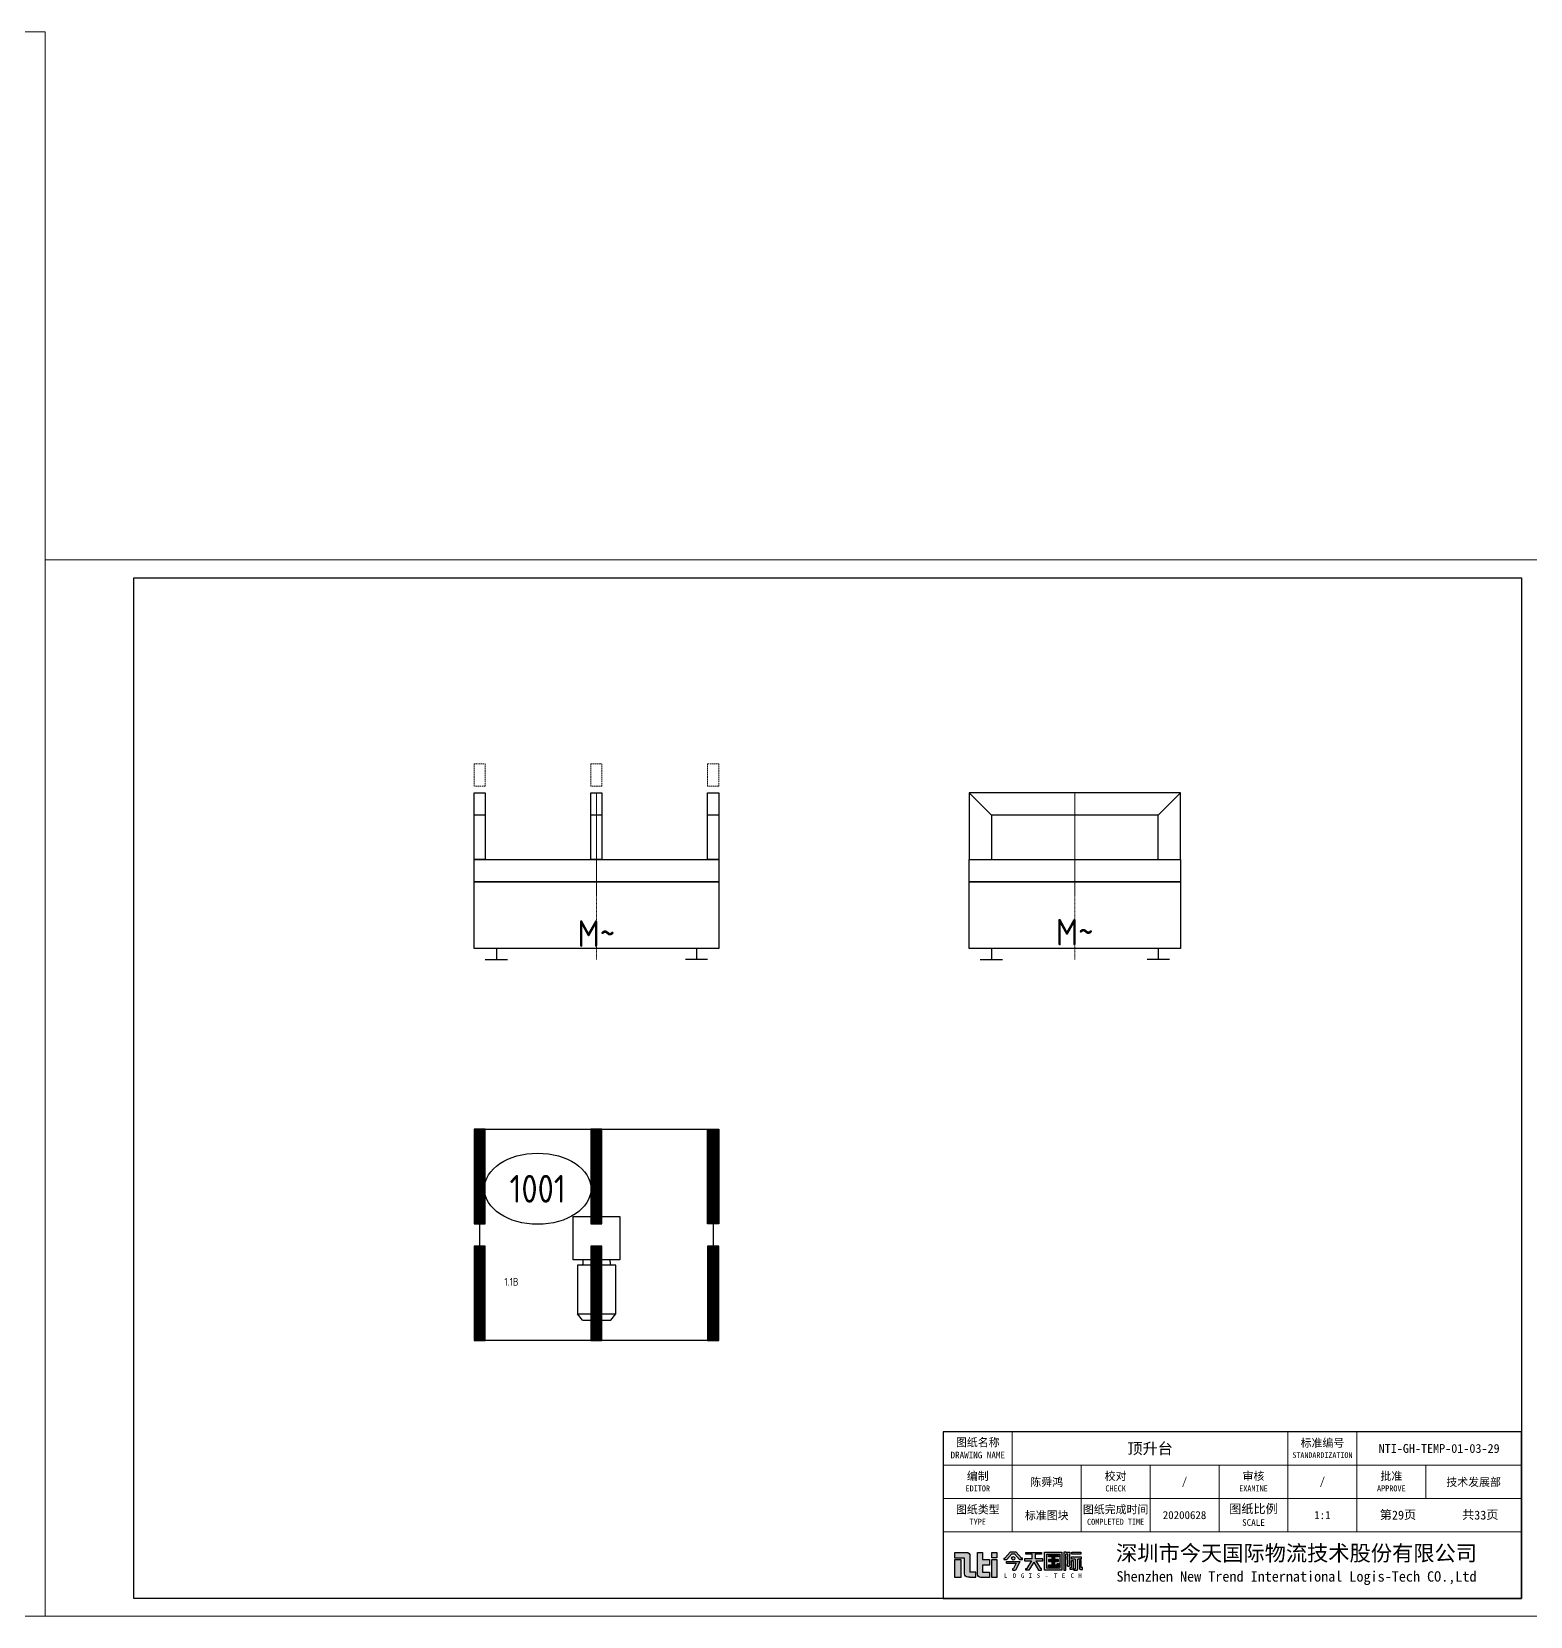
# Model space of a CAD drawing. Header units: millimetres. Extents: x 13310 to 204601, y -25828 to 2684.
# Drawn here: x 177661 to 184401, y -16324 to -9196 of the extents above; entities that cross this region are included whole.
import ezdxf
from ezdxf.enums import TextEntityAlignment as Align

# ---------------------------------------------------------------- set-up
doc = ezdxf.new("R2010")
doc.units = ezdxf.units.MM
doc.linetypes.add('CENTER', pattern=[2, 1.25, -0.25, 0.25, -0.25])
doc.linetypes.add('DASHED2', pattern=[9.525, 6.35, -3.175])
for name, color, linetype, lineweight in [('NTI-中心线层', 1, 'CENTER', 5), ('NTI-标注层', 3, 'Continuous', 9), ('NTI-细实线', 7, 'Continuous', 9), ('NTI-虚线层', 5, 'DASHED2', 9)]:
    doc.layers.add(name, color=color, linetype=linetype, lineweight=lineweight)
for name, color, linetype in [('NTI-功率', 6, 'Continuous'), ('NTI-粗实线', 7, 'Continuous'), ('NTI-编号层', 6, 'Continuous')]:
    doc.layers.add(name, color=color, linetype=linetype)
doc.layers.add('NTI-输送设备', color=7, linetype='Continuous', plot=False)
doc.styles.add('NTI标准图块应用文字样式', font='gbenor.shx', dxfattribs={"height": 3.5})
doc.styles.get("Standard").update_dxf_attribs({"font": 'gbenor.shx'})
doc.styles.add('标题栏', font='')
doc.styles.get('标题栏').set_extended_font_data('SimSun')

# ---------------------------------------------------------------- blocks, each defined once
blk = doc.blocks.new('顶升台')
at = {"layer": 'NTI-编号层', "ltscale": 10}
blk.add_ellipse((-264.3, 207.6), major_axis=(240, 0), ratio=0.666667, dxfattribs=at)
at = {"layer": 'NTI-输送设备', "color": 2}
for p, q in [((-61.1, -112.5), (-61.2, -131)), ((61.1, -112.5), (61.2, -131)), ((-62, -383), (-85.3, -354.9)), ((64.7, -383), (88, -354.9)), ((-62, -383), (64.7, -383))]:
    blk.add_line(p, q, dxfattribs=at)
at = {"layer": 'NTI-输送设备', "const_width": 50}
for points in [[(-525, 475), (-525, 50)], [(0, 475), (0, 50)], [(525, 475), (525, 50)], [(-525, -50), (-525, -475)], [(0, -50), (0, -475)], [(525, -50), (525, -475)]]:
    blk.add_lwpolyline(points, dxfattribs=at)
at = {"layer": 'NTI-输送设备'}
for points in [[(-500, 50), (-500, 475), (-550, 475), (-550, 50)], [(-525, 475), (525, 475), (525, -475), (-525, -475)], [(25, 50), (25, 475), (-25, 475), (-25, 50)], [(550, 475), (550, 50), (500, 50), (500, 475)], [(-500, -475), (-500, -50), (-550, -50), (-550, -475)], [(25, -475), (25, -50), (-25, -50), (-25, -475)], [(550, -475), (550, -50), (500, -50), (500, -475)]]:
    blk.add_lwpolyline(points, close=True, dxfattribs=at)
at = {"layer": 'NTI-输送设备', "color": 2}
for points in [[(-105, -112.5), (-105, 82.5), (105, 82.5), (105, -112.5)], [(-85.3, -136), (-85.3, -354.9), (88, -354.9), (88, -136)]]:
    blk.add_lwpolyline(points, close=True, dxfattribs=at)
for centre, start, end in [((-66.2, -131), 270, 359.46851), ((66.2, -131), 180.53149, 270)]:
    blk.add_arc(centre, 5, start, end, dxfattribs=at)
at = {"layer": 'NTI-功率', "style": 'NTI标准图块应用文字样式'}
blk.add_attdef('005电机功率(KW)', (-414, -228.3), '', height=35, dxfattribs=at)
at = {"layer": 'NTI-标注层', "style": 'NTI标准图块应用文字样式'}
for tag, flags, p in [('003输送高度(mm)', 1, (-414.2, -2)), ('005额定载荷(kg)', 1, (-414.2, -57.4)), ('011备注', 1, (-414.2, -112.8)), ('012设计单位', 3, (-414.2, -168.2))]:
    blk.add_attdef(tag, text='', height=35, dxfattribs=dict(at, flags=flags)).set_placement(p, align=Align.MIDDLE_LEFT)
at = {"layer": 'NTI-标注层', "style": 'NTI标准图块应用文字样式', "flags": 3}
for tag, p in [('004输送速度(m/min)', (-415.5, -276.5)), ('007控制方式', (-415.5, -331.9))]:
    blk.add_attdef(tag, p, '', height=35, dxfattribs=at)
at = {"layer": 'NTI-编号层', "style": 'NTI标准图块应用文字样式'}
blk.add_attdef('000设备编号', text='', height=125, dxfattribs=at).set_placement((-264.3, 207.6), align=Align.MIDDLE)
blk = doc.blocks.new('*U236')
at = {"layer": 'NTI-中心线层'}
blk.add_line((0, 750), (0, 0), dxfattribs=at)
at = {"layer": 'NTI-虚线层'}
for points in [[(-500, 880), (-500, 780), (-550, 780), (-550, 880)], [(25, 880), (25, 780), (-25, 780), (-25, 880)], [(550, 880), (550, 780), (500, 780), (500, 880)]]:
    blk.add_lwpolyline(points, close=True, dxfattribs=at)
at = {"layer": 'NTI-输送设备'}
for p, q in [((-500, 0), (-400, 0)), ((-450, 50), (-450, 0)), ((500, 0), (400, 0)), ((450, 50), (450, 0))]:
    blk.add_line(p, q, dxfattribs=at)
for points in [[(-550, 750), (-500, 750), (-500, 450), (-550, 450)], [(-500, 750), (-500, 650), (-550, 650), (-550, 750)], [(-25, 750), (25, 750), (25, 450), (-25, 450)], [(25, 750), (25, 650), (-25, 650), (-25, 750)], [(500, 750), (550, 750), (550, 450), (500, 450)], [(550, 750), (550, 650), (500, 650), (500, 750)], [(-550, 350), (-550, 450), (550, 450), (550, 350)], [(-550, 50), (-550, 350), (550, 350), (550, 50)]]:
    blk.add_lwpolyline(points, close=True, dxfattribs=at)
at = {"layer": 'NTI-输送设备', "color": 7, "ltscale": 4, "insert": (0, 116.9), "char_height": 120, "width": 46.598, "attachment_point": 5}
blk.add_mtext('M~', dxfattribs=at)
blk = doc.blocks.new('*U237')
at = {"layer": 'NTI-中心线层'}
blk.add_line((0, 750), (0, 0), dxfattribs=at)
at = {"layer": 'NTI-输送设备'}
for p, q in [((-375, 650), (-475, 750)), ((375, 650), (475, 750)), ((375, 650), (-375, 650)), ((-375, 650), (-375, 450)), ((375, 450), (375, 650)), ((-425, 0), (-325, 0)), ((-375, 50), (-375, 0)), ((425.7, 0), (325.7, 0)), ((375.7, 50), (375.7, 0))]:
    blk.add_line(p, q, dxfattribs=at)
for points in [[(-475, 450), (475, 450), (475, 750), (-475, 750)], [(-475, 350), (-475, 450), (475.7, 450), (475.7, 350)], [(-475, 50), (-475, 350), (475.7, 350), (475.7, 50)]]:
    blk.add_lwpolyline(points, close=True, dxfattribs=at)
at = {"layer": 'NTI-输送设备', "color": 7, "ltscale": 4, "insert": (0, 123.4), "char_height": 120, "width": 46.598, "attachment_point": 5}
blk.add_mtext('M~', dxfattribs=at)
blk = doc.blocks.new('图块标准图框标题栏')
h = blk.add_hatch(color=1)
h.dxf.hatch_style = 1
h.paths.add_polyline_path([(-126.08, 8.76), (-127.42, 8.76), (-127.42, 4.73), (-126.08, 4.73)])
h.paths.add_polyline_path([(-124, 9.62, 0.414214), (-124.75, 10.37), (-125.22, 10.37), (-127.41, 10.37), (-127.41, 9.11), (-125.22, 9.11), (-125.22, 5.54, 0.414214), (-124.47, 4.79), (-124, 4.79), (-122.69, 4.79), (-122.69, 5.9), (-124, 5.9)])
h.paths.add_polyline_path([(-121.17, 8.75), (-121.17, 10.37), (-122.3, 10.37), (-122.3, 5.5, 0.414214), (-121.55, 4.75), (-121.17, 4.75), (-119.6, 4.75), (-119.6, 5.89), (-121.17, 5.89), (-121.17, 7.51), (-119.6, 7.51), (-119.6, 8.75)])
h.paths.add_polyline_path([(-117.97, 8.75), (-119.09, 8.75), (-119.09, 4.75), (-117.97, 4.75)])
h.paths.add_polyline_path([(-117.97, 10.37), (-119.09, 10.37), (-119.09, 9.13), (-117.97, 9.13)])
h = blk.add_hatch(color=256)
h.dxf.hatch_style = 1
h.paths.add_polyline_path([(-113.64, 10.45), (-114.96, 10.45), (-116.14, 9.05), (-116.4, 9.05), (-116.4, 8.75), (-115.7, 8.75), (-114.6, 10.05), (-114, 10.05), (-112.9, 8.75), (-112.2, 8.75), (-112.2, 9.05), (-112.45, 9.05)])
h.paths.add_polyline_path([(-113.88, 9.05, 1), (-114.66, 9.05, 1)])
h.paths.add_polyline_path([(-112.8, 8.25), (-112.8, 8.35), (-115.8, 8.35), (-115.8, 7.95), (-113.6, 7.95), (-114.2, 6.75), (-114.4, 6.75), (-114.4, 6.35), (-113.75, 6.35)])
h.paths.add_polyline_path([(-107.63, 8.95), (-109.33, 8.95), (-109.33, 9.95), (-107.93, 9.95), (-107.93, 10.35), (-111.43, 10.35), (-111.43, 9.95), (-110.03, 9.95), (-110.03, 8.95), (-111.73, 8.95), (-111.73, 8.45), (-110.19, 8.45), (-111.19, 6.75), (-111.43, 6.75), (-111.43, 6.35), (-110.73, 6.35), (-109.68, 8.14), (-108.63, 6.35), (-107.93, 6.35), (-107.93, 6.75), (-108.16, 6.75), (-109.16, 8.45), (-107.63, 8.45)])
h.paths.add_polyline_path([(-103.33, 10.45), (-107.23, 10.45), (-107.23, 6.35), (-103.33, 6.35)])
h.paths.add_polyline_path([(-106.73, 9.95), (-103.83, 9.95), (-103.83, 6.85), (-106.73, 6.85)], flags=16)
h.paths.add_polyline_path([(-106.33, 8.75), (-105.53, 8.75), (-105.53, 9.35), (-106.33, 9.35), (-106.33, 9.65), (-104.13, 9.65), (-104.13, 9.35), (-105.03, 9.35), (-105.03, 8.75), (-104.13, 8.75), (-104.13, 8.35), (-105.03, 8.35), (-105.03, 7.55), (-104.43, 7.55), (-104.43, 7.85), (-104.13, 7.85), (-104.13, 7.55), (-104.13, 7.15), (-106.33, 7.15), (-106.33, 7.55), (-105.53, 7.55), (-105.53, 8.35), (-106.33, 8.35)], flags=0)
h.paths.add_polyline_path([(-101.57, 8.95), (-101.67, 9.05), (-101.67, 9.15), (-101.57, 9.25), (-101.57, 9.95), (-101.57, 10.45), (-102.47, 10.45), (-102.87, 10.45), (-102.87, 6.35), (-102.47, 6.35), (-102.47, 9.95), (-101.97, 9.95), (-101.97, 9.45), (-102.07, 9.45), (-102.07, 8.75), (-101.97, 8.65), (-101.97, 7.85), (-102.07, 7.75), (-102.07, 7.25), (-101.97, 7.25), (-101.82, 7.25, 0.414214), (-101.57, 7.5)])
h.paths.add_polyline_path([(-98.97, 9.35), (-101.17, 9.35), (-101.17, 8.85), (-100.37, 8.85), (-100.37, 6.65), (-100.67, 6.65), (-100.67, 6.35), (-100.37, 6.35), (-100.07, 6.35), (-100.02, 6.35, 0.414214), (-99.77, 6.6), (-99.77, 8.85), (-98.97, 8.85)])
h.paths.add_polyline_path([(-99.07, 10.45), (-101.07, 10.45), (-101.07, 9.95), (-99.07, 9.95)])
h.paths.add_polyline_path([(-100.77, 8.55), (-101.17, 8.55), (-101.17, 6.95), (-101.47, 6.95), (-101.47, 6.55), (-101.17, 6.55), (-101.02, 6.55, 0.414214), (-100.77, 6.8)])
h.paths.add_polyline_path([(-98.97, 8.55), (-99.37, 8.55), (-99.37, 6.8, 0.414214), (-99.12, 6.55), (-98.97, 6.55), (-98.67, 6.55), (-98.67, 6.95), (-98.97, 6.95)])
h = blk.add_hatch(color=256)
h.dxf.hatch_style = 1
h.paths.add_polyline_path([(-105.03, 8.75), (-105.03, 9.35), (-104.13, 9.35), (-104.13, 9.65), (-106.33, 9.65), (-106.33, 9.35), (-105.53, 9.35), (-105.53, 8.75), (-106.33, 8.75), (-106.33, 8.35), (-105.53, 8.35), (-105.53, 7.55), (-106.33, 7.55), (-106.33, 7.15), (-104.13, 7.15), (-104.13, 7.55), (-104.13, 7.85), (-104.43, 7.85), (-104.43, 7.55), (-105.03, 7.55), (-105.03, 8.35), (-104.13, 8.35), (-104.13, 8.75)])
for p, q in [((-116.4, 9.05), (-116.4, 8.75)), ((-116.4, 9.05), (-116.14, 9.05)), ((-116.4, 8.75), (-115.7, 8.75)), ((-116.14, 9.05), (-114.96, 10.45)), ((-115.8, 7.95), (-113.6, 7.95)), ((-115.7, 8.75), (-114.6, 10.05)), ((-113.64, 10.45), (-114.96, 10.45)), ((-114.6, 10.05), (-114, 10.05)), ((-114.6, 10.05), (-114, 10.05)), ((-113.6, 7.95), (-114.2, 6.75)), ((-114, 10.05), (-112.9, 8.75)), ((-112.9, 8.75), (-114, 10.05)), ((-112.8, 8.25), (-113.75, 6.35)), ((-112.45, 9.05), (-113.64, 10.45)), ((-112.9, 8.75), (-112.2, 8.75)), ((-112.2, 8.75), (-112.9, 8.75)), ((-112.2, 9.05), (-112.45, 9.05)), ((-112.2, 8.75), (-112.2, 9.05)), ((-110.19, 8.45), (-111.19, 6.75)), ((-109.68, 8.14), (-110.73, 6.35)), ((-109.68, 8.14), (-108.63, 6.35)), ((-109.16, 8.45), (-108.16, 6.75)), ((-102.07, 7.25), (-101.97, 7.25)), ((-101.57, 9.25), (-101.67, 9.15)), ((-101.67, 9.15), (-101.67, 9.05)), ((-101.57, 8.95), (-101.67, 9.05)), ((-114.4, 6.35), (-114.4, 6.75)), ((-114.4, 6.75), (-114.2, 6.75)), ((-111.43, 6.75), (-111.19, 6.75)), ((-111.43, 6.35), (-111.43, 6.75)), ((-110.73, 6.35), (-111.43, 6.35)), ((-108.63, 6.35), (-107.93, 6.35)), ((-107.93, 6.75), (-108.16, 6.75)), ((-107.93, 6.35), (-107.93, 6.75))]:
    blk.add_line(p, q)
at = {"color": 7, "linetype": 'Continuous'}
for p, q in [((-115.8, 7.95), (-115.8, 8.35)), ((-115.8, 8.35), (-112.8, 8.35)), ((-112.8, 8.35), (-112.8, 8.25)), ((-99.77, 6.6), (-99.77, 8.65))]:
    blk.add_line(p, q, dxfattribs=at)
at = {"color": 1}
for points in [[(-127.42, 8.76), (-126.08, 8.76), (-126.08, 4.73), (-127.42, 4.73)], [(-119.09, 10.37), (-117.97, 10.37), (-117.97, 9.13), (-119.09, 9.13)], [(-119.09, 8.75), (-117.97, 8.75), (-117.97, 4.75), (-119.09, 4.75)]]:
    blk.add_lwpolyline(points, close=True, dxfattribs=at)
for points in [[(-125.22, 9.11), (-127.41, 9.11), (-127.41, 10.37), (-125.22, 10.37)], [(-121.17, 8.75), (-119.6, 8.75), (-119.6, 7.51), (-121.17, 7.51)], [(-121.17, 7.51), (-121.17, 5.89)], [(-124, 4.79), (-122.69, 4.79), (-122.69, 5.9), (-124, 5.9)], [(-121.17, 5.89), (-119.6, 5.89), (-119.6, 4.75), (-121.17, 4.75)]]:
    blk.add_lwpolyline(points, dxfattribs=at)
for points in [[(-125.22, 10.37), (-124.75, 10.37, -0.414214), (-124, 9.62), (-124, 5.9)], [(-124, 4.79), (-124.47, 4.79, -0.414214), (-125.22, 5.54), (-125.22, 9.11)], [(-121.17, 4.75), (-121.55, 4.75, -0.414214), (-122.3, 5.5), (-122.3, 10.37), (-121.17, 10.37), (-121.17, 8.75)]]:
    blk.add_lwpolyline(points, format="xyb", dxfattribs=at)
for points in [[(-110.03, 8.95), (-111.73, 8.95), (-111.73, 8.45), (-110.19, 8.45)], [(-110.03, 9.95), (-111.43, 9.95), (-111.43, 10.35), (-107.93, 10.35), (-107.93, 9.95), (-109.33, 9.95)], [(-110.03, 8.95), (-110.03, 9.95)], [(-109.33, 9.95), (-109.33, 8.95)], [(-109.16, 8.45), (-107.63, 8.45), (-107.63, 8.95), (-109.33, 8.95)], [(-105.53, 9.35), (-106.33, 9.35), (-106.33, 9.65), (-104.13, 9.65), (-104.13, 9.35), (-105.03, 9.35)], [(-105.53, 8.75), (-106.33, 8.75), (-106.33, 8.35), (-105.53, 8.35)], [(-104.13, 7.55), (-104.13, 7.15), (-106.33, 7.15), (-106.33, 7.55), (-105.53, 7.55)], [(-105.53, 8.75), (-105.53, 9.35)], [(-105.53, 7.55), (-105.53, 8.35)], [(-105.03, 9.35), (-105.03, 8.75)], [(-105.03, 8.35), (-104.13, 8.35), (-104.13, 8.75), (-105.03, 8.75)], [(-105.03, 8.35), (-105.03, 7.55)], [(-105.03, 7.55), (-104.43, 7.55)], [(-104.43, 7.55), (-104.43, 7.85), (-104.13, 7.85), (-104.13, 7.55)], [(-102.47, 10.45), (-102.87, 10.45), (-102.87, 6.35), (-102.47, 6.35), (-102.47, 9.95)], [(-102.47, 10.45), (-101.57, 10.45), (-101.57, 9.95)], [(-101.97, 9.95), (-102.47, 9.95)], [(-101.57, 9.25), (-101.57, 9.95)], [(-100.37, 8.85), (-101.17, 8.85), (-101.17, 9.35), (-98.97, 9.35), (-98.97, 8.85), (-99.77, 8.85)], [(-100.37, 8.85), (-100.37, 6.65)], [(-101.17, 6.55), (-101.47, 6.55), (-101.47, 6.95), (-101.17, 6.95)], [(-100.37, 6.35), (-100.67, 6.35), (-100.67, 6.65), (-100.37, 6.65)], [(-98.97, 6.55), (-98.67, 6.55), (-98.67, 6.95), (-98.97, 6.95)]]:
    blk.add_lwpolyline(points)
for points in [[(-107.23, 10.45), (-103.33, 10.45), (-103.33, 6.35), (-107.23, 6.35)], [(-106.73, 9.95), (-103.83, 9.95), (-103.83, 6.85), (-106.73, 6.85)], [(-101.07, 10.45), (-99.07, 10.45), (-99.07, 9.95), (-101.07, 9.95)]]:
    blk.add_lwpolyline(points, close=True)
at = {"color": 7, "linetype": 'Continuous'}
for points in [[(-104.13, 9.55), (-104.13, 9.65), (-106.33, 9.65)], [(-102.07, 7.25), (-102.07, 7.75), (-101.97, 7.85), (-101.97, 8.65), (-102.07, 8.75), (-102.07, 9.45), (-101.97, 9.45), (-101.97, 9.95)], [(-114.4, 6.35), (-113.75, 6.35)], [(-100.67, 6.35), (-100.67, 6.55)], [(-100.67, 6.35), (-100.07, 6.35)], [(-100.02, 6.35), (-100.07, 6.35)]]:
    blk.add_lwpolyline(points, dxfattribs=at)
for points in [[(-101.97, 7.25), (-101.82, 7.25, 0.414214), (-101.57, 7.5), (-101.57, 8.95)], [(-101.17, 6.95), (-101.17, 8.55), (-100.77, 8.55), (-100.77, 6.8, -0.414214), (-101.02, 6.55), (-101.17, 6.55)], [(-100.37, 6.35), (-100.02, 6.35, 0.414214), (-99.77, 6.6), (-99.77, 8.85)], [(-98.97, 6.95), (-98.97, 8.55), (-99.37, 8.55), (-99.37, 6.8, 0.414214), (-99.12, 6.55), (-98.97, 6.55)]]:
    blk.add_lwpolyline(points, format="xyb")
blk.add_circle((-114.27, 9.05), 0.388, dxfattribs=at)
at = {"layer": 'NTI-粗实线'}
blk.add_lwpolyline([(-130, 0), (0, 0), (0, 37.5), (-130, 37.5)], close=True, dxfattribs=at)
at = {"layer": 'NTI-细实线'}
for p, q in [((-114.5, 37.5), (-114.5, 15)), ((-52.5, 22.5), (-52.5, 37.5)), ((-37, 22.5), (-37, 37.5)), ((0, 30), (-130, 30)), ((-99, 30), (-99, 15)), ((-83.5, 30), (-83.5, 15)), ((-68, 30), (-68, 15)), ((-21.5, 30), (-21.5, 22.5)), ((0, 22.5), (-130, 22.5)), ((-52.5, 22.5), (-52.5, 15)), ((-37, 22.5), (-37, 15)), ((0, 15), (-130, 15))]:
    blk.add_line(p, q, dxfattribs=at)
at = {"style": '标题栏'}
blk.add_attdef('图纸名称', text='', height=2.5, dxfattribs=at).set_placement((-83.5, 33.75), align=Align.MIDDLE_CENTER)
for tag, height, p in [('标准编号', 2, (-18.5, 33.75)), ('编制人员', 1.8, (-106.75, 26.25)), ('校对人员', 1.8, (-75.75, 26.25)), ('审核人员', 1.8, (-44.75, 26.25)), ('批准', 1.8, (-10.75, 26.25)), ('图纸类型', 1.8, (-106.75, 18.75)), ('图纸完成时间', 1.8, (-75.75, 18.75)), ('图纸比例', 1.8, (-44.75, 18.75)), ('N', 2, (-27.75, 18.75)), ('N', 2, (-9.25, 18.75))]:
    blk.add_attdef(tag, text='', height=height, dxfattribs=at).set_placement(p, align=Align.MIDDLE)
at = {"layer": 'NTI-细实线', "color": 7, "style": '标题栏'}
for s, p in [('L', (-116.36, 4.64)), ('O', (-114.42, 4.64)), ('G', (-112.54, 4.64)), ('I', (-110.82, 4.64)), ('S', (-108.97, 4.64)), ('-', (-107.13, 4.64)), ('T', (-105.13, 4.64)), ('E', (-103.36, 4.64)), ('C', (-101.38, 4.64)), ('H', (-99.62, 4.64))]:
    blk.add_text(s, height=1, dxfattribs=at).set_placement(p)
at = {"layer": 'NTI-细实线', "attachment_point": 5, "style": '标题栏'}
for s, insert, char_height, width in [('图纸名称\\P{\\H0.83333x;DRAWING NAME}', (-122.25, 33.75), 1.8, 15.1979), ('标准编号\\P{\\H0.7x;STANDARDIZATION}', (-44.75, 33.75), 1.8, 15.1979), ('编制\\P{\\H0.75x;EDITOR}', (-122.25, 26.25), 1.8, 14.4665), ('校对\\P{\\H0.75x;CHECK}', (-91.25, 26.25), 1.8, 14.4665), ('审核\\P{\\H0.75x;EXAMINE}', (-60.25, 26.25), 1.8, 14.4665), ('批准\\P{\\H0.75x;APPROVE}', (-29.25, 26.25), 1.8, 14.4665), ('图纸比例\\P{\\H0.75x;SCALE}', (-60.25, 18.75), 2, 14.4665), ('图纸类型\\P{\\H0.75x;TYPE}', (-122.25, 18.75), 1.8, 14.4665), ('图纸完成时间\\P{\\H0.75x;COMPLETED TIME}', (-91.25, 18.75), 1.8, 17.2878), ('第  页', (-27.75, 18.75), 2, 24.25), ('共  页', (-9.25, 18.75), 2, 24.25), ('深圳市今天国际物流技术股份有限公司\\P{\\H0.66667x;Shenzhen New Trend International Logis-Tech CO.,Ltd}', (-50.58, 7.5), 3.5, 116.0664)]:
    blk.add_mtext(s, dxfattribs=dict(at, insert=insert, char_height=char_height, width=width))

msp = doc.modelspace()

# ---------------------------------------------------------------- linework, layer by layer
at = {"layer": 'NTI-粗实线'}
msp.add_lwpolyline([(178121.4, -16244.4), (178121.4, -11652.4), (184361.4, -11652.4), (184361.4, -16244.4)], close=True, dxfattribs=at)
at = {"layer": 'NTI-细实线'}
for points in [[(167641.4, -16324.4), (167641.4, -9196.4), (177721.4, -9196.4), (177721.4, -16324.4)], [(177721.4, -16324.4), (177721.4, -11572.4), (184441.4, -11572.4), (184441.4, -16324.4)]]:
    msp.add_lwpolyline(points, close=True, dxfattribs=at)

# ---------------------------------------------------------------- block references
ref = msp.add_blockref('图块标准图框标题栏', (184361.4, -16244.4), dxfattribs=dict(xscale=20, yscale=20, zscale=20))
ref.add_attrib('图纸名称', '顶升台', dxfattribs={"height": 50, "style": '标题栏'}).set_placement((182691.4, -15569.4), align=Align.MIDDLE_CENTER)
ref.add_attrib('标准编号', 'NTI-GH-TEMP-01-03-29', dxfattribs={"height": 40, "style": '标题栏'}).set_placement((183991.4, -15569.4), align=Align.MIDDLE)
ref.add_attrib('图纸类型', '标准图块', dxfattribs={"height": 36, "style": '标题栏'}).set_placement((182226.4, -15869.4), align=Align.MIDDLE)
ref.add_attrib('图纸比例', '1:1', dxfattribs={"height": 36, "style": '标题栏'}).set_placement((183466.4, -15869.4), align=Align.MIDDLE)
ref.add_attrib('图纸完成时间', '20200628', dxfattribs={"height": 36, "style": '标题栏'}).set_placement((182846.4, -15869.4), align=Align.MIDDLE)
ref.add_attrib('编制人员', '陈舜鸿', dxfattribs={"height": 36, "style": '标题栏'}).set_placement((182226.4, -15719.4), align=Align.MIDDLE)
ref.add_attrib('校对人员', '/', dxfattribs={"height": 36, "style": '标题栏'}).set_placement((182846.4, -15719.4), align=Align.MIDDLE)
ref.add_attrib('审核人员', '/', dxfattribs={"height": 36, "style": '标题栏'}).set_placement((183466.4, -15719.4), align=Align.MIDDLE)
ref.add_attrib('批准', '技术发展部', dxfattribs={"height": 36, "style": '标题栏'}).set_placement((184146.4, -15719.4), align=Align.MIDDLE)
ref.add_attrib('N', '33', dxfattribs={"height": 40, "style": '标题栏'}).set_placement((184176.4, -15869.4), align=Align.MIDDLE)
ref.add_attrib('N', '29', dxfattribs={"height": 40, "style": '标题栏'}).set_placement((183806.4, -15869.4), align=Align.MIDDLE)
at = {"layer": 'NTI-中心线层'}
for name, p in [('*U236', (180201.2, -13370.3)), ('*U237', (182352.7, -13370.3))]:
    msp.add_blockref(name, p, dxfattribs=at)
at = {"layer": 'NTI-输送设备'}
msp.add_blockref('顶升台', (180201.2, -14608.8), dxfattribs=at).add_auto_attribs({'000设备编号': '1001', '005电机功率(KW)': '1.1B'})

doc.saveas('drawing.dxf')
